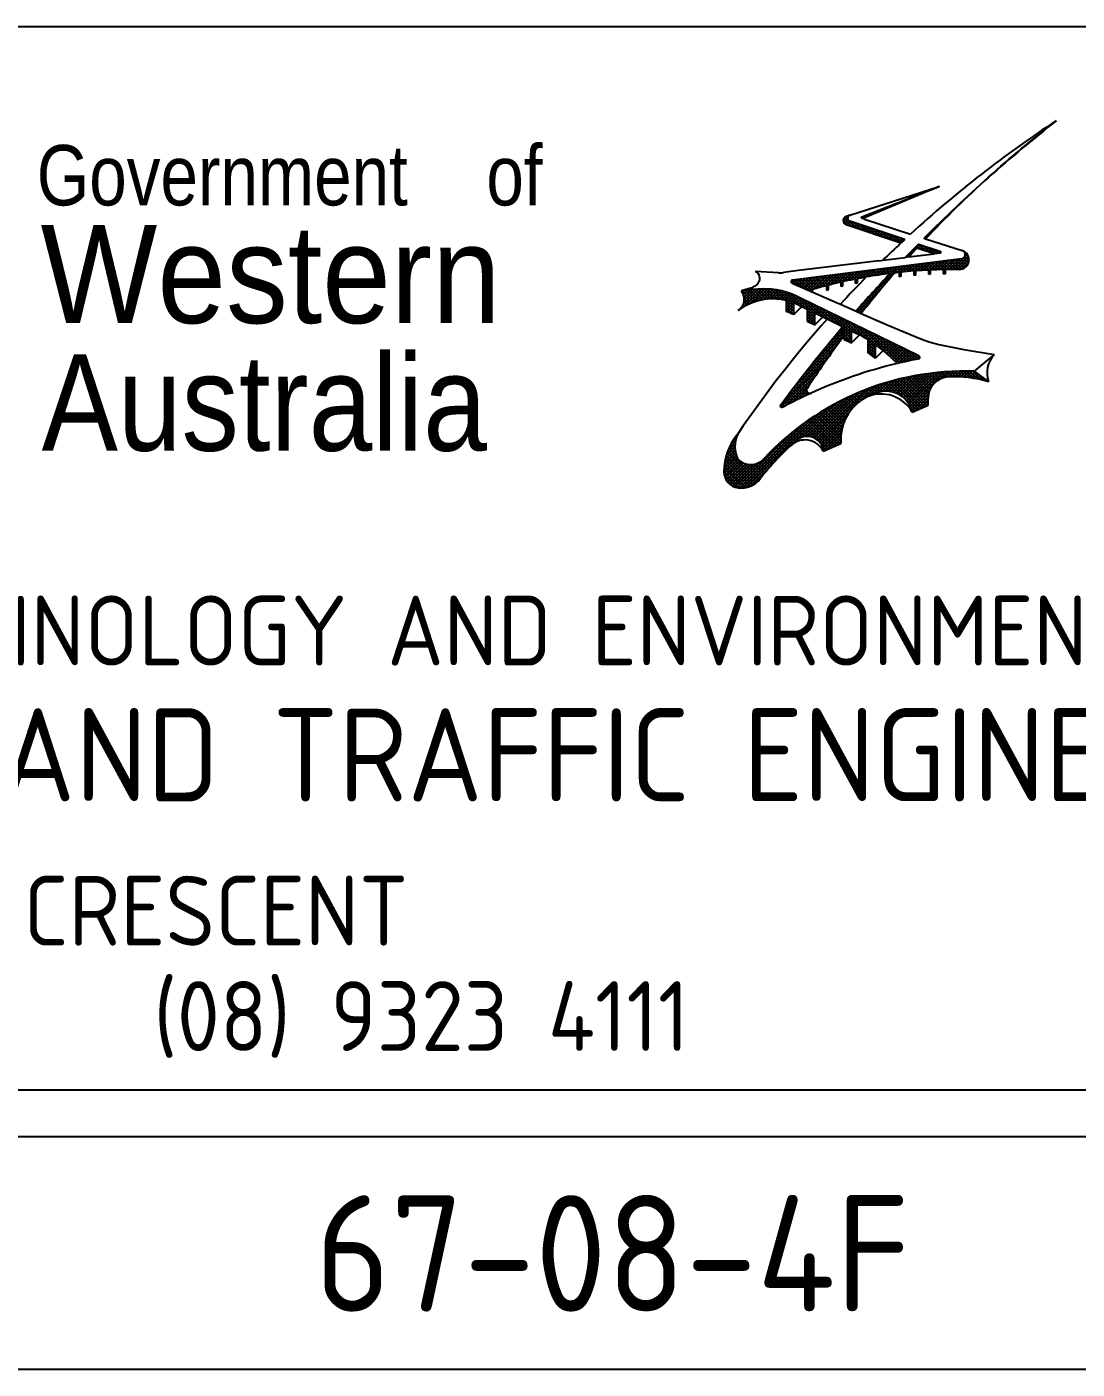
# Model space of a CAD drawing. Extents: x -30 to 420, y 0 to 297.
# Drawn here: x 365.59 to 388.14, y 52 to 80.84 of the extents above; entities that cross this region are included whole.
import ezdxf
from ezdxf.enums import TextEntityAlignment as Align

# ---------------------------------------------------------------- set-up
doc = ezdxf.new("R2010")
doc.units = 0
doc.header["$LTSCALE"] = 12
doc.header["$MEASUREMENT"] = 0
for name, color, linetype in [('L25', 1, 'CONTINUOUS'), ('TBLK18', 4, 'CONTINUOUS'), ('TBLK25', 1, 'CONTINUOUS'), ('TBLK35', 3, 'CONTINUOUS'), ('TBLK50', 7, 'CONTINUOUS')]:
    doc.layers.add(name, color=color, linetype=linetype)
doc.styles.add('HELV', font='helv.shx')
doc.styles.add('HELVL', font='helvl.shx')
doc.styles.add('ISO', font='iso')

# ---------------------------------------------------------------- blocks, each defined once
blk = doc.blocks.new('mrwalogo')
at = {"layer": 'TBLK18'}
for p, q in [((-0.246, -0.195), (-0.226, -0.175)), ((-0.928, -0.745), (-0.858, -0.676)), ((-1.71, -1.396), (-1.599, -1.286)), ((-2.668, -2.223), (-2.557, -2.112)), ((-8.872, -4.063), (-5.039, -2.835)), ((-5.085, -2.854), (-5.086, -2.853)), ((-6.569, -3.471), (-6.598, -3.443)), ((-6.523, -3.453), (-6.46, -3.389)), ((-6.476, -3.433), (-6.503, -3.406)), ((-6.383, -3.394), (-6.409, -3.369)), ((-6.291, -3.356), (-6.314, -3.332)), ((-6.299, -3.359), (-6.244, -3.305)), ((-6.299, -3.359), (-6.244, -3.305)), ((-6.198, -3.317), (-6.22, -3.295)), ((-6.105, -3.279), (-6.125, -3.258)), ((-6.074, -3.265), (-6.029, -3.221)), ((-6.013, -3.24), (-6.031, -3.222)), ((-5.92, -3.201), (-5.936, -3.185)), ((-5.849, -3.172), (-5.814, -3.137)), ((-5.849, -3.172), (-5.814, -3.137)), ((-5.827, -3.163), (-5.842, -3.148)), ((-5.734, -3.124), (-5.748, -3.111)), ((-5.642, -3.086), (-5.653, -3.074)), ((-5.624, -3.078), (-5.599, -3.053)), ((-5.549, -3.047), (-5.559, -3.037)), ((-5.456, -3.008), (-5.464, -3.001)), ((-5.399, -2.985), (-5.383, -2.969)), ((-5.399, -2.985), (-5.383, -2.969)), ((-5.364, -2.97), (-5.37, -2.964)), ((-5.271, -2.931), (-5.275, -2.927)), ((-5.178, -2.893), (-5.181, -2.89)), ((-5.174, -2.891), (-5.168, -2.885)), ((-8.722, -4.022), (-8.722, -4.022)), ((-8.052, -4.089), (-8.109, -4.032)), ((-8.098, -4.108), (-7.966, -3.976)), ((-8.098, -4.108), (-7.966, -3.976)), ((-7.959, -4.05), (-8.014, -3.995)), ((-7.867, -4.012), (-7.92, -3.958)), ((-7.873, -4.014), (-7.751, -3.892)), ((-7.774, -3.973), (-7.826, -3.922)), ((-7.681, -3.935), (-7.731, -3.885)), ((-7.648, -3.921), (-7.536, -3.809)), ((-7.648, -3.921), (-7.536, -3.809)), ((-7.588, -3.896), (-7.637, -3.848)), ((-7.496, -3.857), (-7.542, -3.811)), ((-7.403, -3.819), (-7.448, -3.774)), ((-7.423, -3.827), (-7.321, -3.725)), ((-7.31, -3.78), (-7.353, -3.737)), ((-7.218, -3.742), (-7.259, -3.701)), ((-7.198, -3.733), (-7.105, -3.641)), ((-7.198, -3.733), (-7.105, -3.641)), ((-7.125, -3.703), (-7.164, -3.664)), ((-7.032, -3.664), (-7.07, -3.627)), ((-6.94, -3.626), (-6.975, -3.59)), ((-6.973, -3.64), (-6.89, -3.557)), ((-6.847, -3.587), (-6.881, -3.553)), ((-6.754, -3.549), (-6.787, -3.516)), ((-6.748, -3.546), (-6.675, -3.473)), ((-6.748, -3.546), (-6.675, -3.473)), ((-6.661, -3.51), (-6.692, -3.479)), ((-5.643, -5.067), (-4.082, -3.506)), ((-8.968, -4.486), (-9.155, -4.299)), ((-9.148, -4.239), (-9.02, -4.111)), ((-9.14, -4.362), (-8.958, -4.18)), ((-8.771, -4.552), (-9.128, -4.194)), ((-9.083, -4.436), (-8.927, -4.281)), ((-8.949, -4.242), (-9.062, -4.129)), ((-9.028, -4.466), (-6.673, -5.255)), ((-8.862, -4.06), (-9.026, -4.113)), ((-8.993, -4.478), (-8.846, -4.331)), ((-8.939, -4.121), (-8.966, -4.094)), ((-8.894, -4.511), (-8.747, -4.363)), ((-8.573, -4.618), (-8.868, -4.323)), ((-8.867, -4.062), (-8.867, -4.062)), ((-6.511, -5.106), (-8.863, -4.325)), ((-8.796, -4.543), (-8.649, -4.396)), ((-8.698, -4.576), (-8.55, -4.429)), ((-8.376, -4.684), (-8.672, -4.388)), ((-8.599, -4.609), (-8.451, -4.462)), ((-8.501, -4.642), (-8.353, -4.494)), ((-8.178, -4.751), (-8.475, -4.454)), ((-8.403, -4.675), (-8.254, -4.527)), ((-8.323, -4.212), (-8.373, -4.162)), ((-8.331, -4.209), (-8.182, -4.06)), ((-8.304, -4.708), (-8.156, -4.56)), ((-8.237, -4.166), (-8.298, -4.106)), ((-7.981, -4.817), (-8.278, -4.519)), ((-8.206, -4.741), (-8.057, -4.592)), ((-8.145, -4.127), (-8.203, -4.069)), ((-7.783, -4.883), (-8.082, -4.584)), ((-8.108, -4.774), (-7.959, -4.625)), ((-8.009, -4.807), (-7.86, -4.658)), ((-7.911, -4.84), (-7.761, -4.691)), ((-7.586, -4.949), (-7.885, -4.649)), ((-7.813, -4.873), (-7.663, -4.723)), ((-7.714, -4.906), (-7.564, -4.756)), ((-7.388, -5.015), (-7.689, -4.715)), ((-7.616, -4.939), (-7.466, -4.789)), ((-7.518, -4.972), (-7.367, -4.821)), ((-7.191, -5.081), (-7.492, -4.78)), ((-7.419, -5.005), (-7.269, -4.854)), ((-7.321, -5.038), (-7.17, -4.887)), ((-6.993, -5.148), (-7.296, -4.845)), ((-7.223, -5.071), (-7.071, -4.92)), ((-7.124, -5.104), (-6.973, -4.952)), ((-6.796, -5.214), (-7.099, -4.91)), ((-7.026, -5.137), (-6.874, -4.985)), ((-6.928, -5.17), (-6.776, -5.018)), ((-6.646, -5.232), (-6.903, -4.976)), ((-6.829, -5.203), (-6.677, -5.051)), ((-6.731, -5.236), (-6.579, -5.083)), ((-6.579, -5.168), (-6.706, -5.041)), ((-5.615, -5.076), (-4.043, -5.577)), ((-6.447, -5.871), (-5.889, -5.312)), ((-6.311, -5.83), (-6.378, -5.763)), ((-6.337, -5.857), (-5.244, -5.721)), ((-6.248, -5.761), (-6.313, -5.696)), ((-6.186, -5.693), (-6.249, -5.63)), ((-6.123, -5.624), (-6.184, -5.563)), ((-6.06, -5.555), (-6.119, -5.497)), ((-5.997, -5.487), (-6.054, -5.43)), ((-5.824, -5.53), (-5.989, -5.364)), ((-5.937, -5.492), (-5.79, -5.345)), ((-5.627, -5.595), (-5.92, -5.302)), ((-5.838, -5.525), (-5.692, -5.378)), ((-5.74, -5.557), (-5.593, -5.411)), ((-5.43, -5.66), (-5.723, -5.367)), ((-5.641, -5.59), (-5.494, -5.443)), ((-5.543, -5.623), (-5.396, -5.476)), ((-5.239, -5.721), (-5.527, -5.432)), ((-5.444, -5.656), (-5.297, -5.509)), ((-5.346, -5.688), (-5.199, -5.541)), ((-5.122, -5.706), (-5.33, -5.498)), ((-5.247, -5.721), (-5.1, -5.574)), ((-5.004, -5.693), (-5.134, -5.563)), ((-5.098, -5.703), (-5.001, -5.606)), ((-3.966, -5.622), (-3.959, -5.615)), ((-3.947, -5.865), (-3.824, -5.742)), ((-3.918, -5.704), (-3.884, -5.671)), ((-3.763, -5.884), (-3.912, -5.735)), ((-4.073, -5.939), (-11.33, -6.849)), ((-7.626, -6.017), (-11.072, -6.444)), ((-7.626, -6.017), (-7.441, -5.994)), ((-7.441, -5.994), (-6.487, -5.876)), ((-7.441, -6.602), (-7.166, -6.327)), ((-7.289, -6.582), (-7.016, -6.308)), ((-7.036, -6.549), (-7.248, -6.337)), ((-7.138, -6.562), (-6.866, -6.289)), ((-6.919, -6.535), (-7.131, -6.323)), ((-6.801, -6.522), (-7.014, -6.308)), ((-6.989, -6.544), (-6.716, -6.271)), ((-6.663, -6.528), (-6.898, -6.293)), ((-6.84, -6.526), (-6.565, -6.252)), ((-6.563, -6.497), (-6.781, -6.279)), ((-6.756, -6.574), (-6.415, -6.233)), ((-6.443, -6.485), (-6.664, -6.264)), ((-6.323, -6.474), (-6.548, -6.25)), ((-6.546, -6.495), (-6.265, -6.214)), ((-6.407, -5.866), (-6.442, -5.83)), ((-6.202, -6.464), (-6.431, -6.235)), ((-6.401, -6.482), (-6.115, -6.195)), ((-6.031, -6.503), (-6.314, -6.22)), ((-6.257, -6.469), (-5.965, -6.176)), ((-5.958, -6.445), (-6.198, -6.206)), ((-6.124, -6.467), (-5.815, -6.158)), ((-5.835, -6.437), (-6.081, -6.191)), ((-5.972, -6.447), (-5.665, -6.139)), ((-5.712, -6.429), (-5.965, -6.176)), ((-5.587, -6.422), (-5.848, -6.162)), ((-5.832, -6.437), (-5.515, -6.12)), ((-5.398, -6.48), (-5.731, -6.147)), ((-5.692, -6.428), (-5.365, -6.101)), ((-5.337, -6.41), (-5.615, -6.132)), ((-5.553, -6.421), (-5.214, -6.082)), ((-5.21, -6.405), (-5.498, -6.118)), ((-5.491, -6.49), (-5.064, -6.063)), ((-5.083, -6.401), (-5.381, -6.103)), ((-5.277, -6.408), (-4.914, -6.045)), ((-4.956, -6.398), (-5.265, -6.089)), ((-4.763, -6.458), (-5.148, -6.074)), ((-5.141, -6.403), (-4.764, -6.026)), ((-4.698, -6.393), (-5.031, -6.059)), ((-5.006, -6.399), (-4.614, -6.007)), ((-4.568, -6.392), (-4.915, -6.045)), ((-4.871, -6.396), (-4.464, -5.988)), ((-4.437, -6.391), (-4.798, -6.03)), ((-4.738, -6.393), (-4.314, -5.969)), ((-4.305, -6.392), (-4.681, -6.015)), ((-4.605, -6.392), (-4.164, -5.95)), ((-4.173, -6.393), (-4.565, -6.001)), ((-4.473, -6.391), (-3.986, -5.905)), ((-4.057, -6.377), (-4.448, -5.986)), ((-4.342, -6.391), (-3.779, -5.829)), ((-3.964, -6.338), (-4.331, -5.972)), ((-3.888, -6.283), (-4.215, -5.957)), ((-4.211, -6.392), (-3.754, -5.935)), ((-3.827, -6.213), (-4.098, -5.942)), ((-4.068, -6.38), (-3.765, -6.077)), ((-3.781, -6.128), (-3.997, -5.912)), ((-3.755, -6.022), (-3.933, -5.844)), ((-11.926, -6.536), (-12.922, -6.487)), ((-11.072, -6.444), (-11.72, -6.528)), ((-11.314, -6.998), (-11.391, -6.921)), ((-11.36, -6.976), (-11.219, -6.836)), ((-11.08, -7.1), (-11.331, -6.85)), ((-11.27, -7.017), (-11.069, -6.817)), ((-10.847, -7.202), (-11.214, -6.835)), ((-11.178, -7.057), (-10.919, -6.798)), ((-10.613, -7.305), (-11.097, -6.82)), ((-11.087, -7.097), (-10.769, -6.779)), ((-10.996, -7.137), (-10.619, -6.76)), ((-10.49, -7.296), (-10.981, -6.806)), ((-10.904, -7.177), (-10.469, -6.741)), ((-10.417, -7.238), (-10.864, -6.791)), ((-10.813, -7.217), (-10.319, -6.723)), ((-10.315, -7.209), (-10.747, -6.776)), ((-10.722, -7.257), (-10.168, -6.704)), ((-10.213, -7.18), (-10.631, -6.762)), ((-10.63, -7.297), (-10.018, -6.685)), ((-10.11, -7.152), (-10.514, -6.747)), ((-10.45, -7.248), (-9.868, -6.666)), ((-10.006, -7.124), (-10.398, -6.732)), ((-9.902, -7.096), (-10.281, -6.718)), ((-10.266, -7.195), (-9.718, -6.647)), ((-9.783, -7.084), (-10.164, -6.703)), ((-10.084, -7.145), (-9.568, -6.628)), ((-9.693, -7.043), (-10.048, -6.689)), ((-9.588, -7.017), (-9.931, -6.674)), ((-9.905, -7.097), (-9.418, -6.61)), ((-9.483, -6.991), (-9.814, -6.659)), ((-9.729, -7.052), (-9.268, -6.591)), ((-9.377, -6.966), (-9.698, -6.645)), ((-9.27, -6.941), (-9.581, -6.63)), ((-9.554, -7.008), (-9.118, -6.572)), ((-9.163, -6.917), (-9.464, -6.615)), ((-9.381, -6.967), (-8.967, -6.553)), ((-9.056, -6.893), (-9.348, -6.601)), ((-9.259, -6.976), (-8.817, -6.534)), ((-8.948, -6.869), (-9.231, -6.586)), ((-9.167, -7.108), (-9.167, -6.917)), ((-8.839, -6.846), (-9.114, -6.571)), ((-9.041, -6.89), (-8.667, -6.515)), ((-8.73, -6.824), (-8.998, -6.557)), ((-8.546, -6.877), (-8.881, -6.542)), ((-8.874, -6.854), (-8.517, -6.497)), ((-8.511, -6.781), (-8.764, -6.528)), ((-8.709, -6.82), (-8.367, -6.478)), ((-8.401, -6.76), (-8.648, -6.513)), ((-8.639, -6.881), (-8.546, -6.788)), ((-8.639, -6.806), (-8.639, -6.995)), ((-8.573, -6.982), (-8.639, -6.916)), ((-8.617, -6.991), (-8.546, -6.919)), ((-8.546, -6.976), (-8.546, -6.787)), ((-8.545, -6.787), (-8.217, -6.459)), ((-8.29, -6.739), (-8.531, -6.498)), ((-8.179, -6.719), (-8.414, -6.484)), ((-8.409, -7.964), (-6.989, -6.544)), ((-8.383, -6.756), (-8.067, -6.44)), ((-8.374, -6.755), (-8.163, -6.717)), ((-8.067, -6.7), (-8.298, -6.469)), ((-8.223, -6.727), (-7.917, -6.421)), ((-7.954, -6.681), (-8.181, -6.454)), ((-7.842, -6.663), (-8.064, -6.44)), ((-8.063, -6.699), (-7.766, -6.402)), ((-7.728, -6.645), (-7.948, -6.425)), ((-7.906, -6.673), (-7.616, -6.384)), ((-7.614, -6.627), (-7.831, -6.411)), ((-7.75, -6.648), (-7.466, -6.365)), ((-7.5, -6.611), (-7.714, -6.396)), ((-7.384, -6.594), (-7.598, -6.381)), ((-7.595, -6.625), (-7.316, -6.346)), ((-7.269, -6.579), (-7.481, -6.367)), ((-7.351, -7.022), (-7.461, -6.911)), ((-7.291, -6.951), (-7.399, -6.843)), ((-7.153, -6.564), (-7.364, -6.352)), ((-7.231, -6.88), (-7.335, -6.775)), ((-7.17, -6.809), (-7.272, -6.707)), ((-7.11, -6.738), (-7.209, -6.639)), ((-7.049, -6.667), (-7.146, -6.571)), ((-7.137, -6.562), (-6.937, -6.537)), ((-6.988, -6.597), (-7.036, -6.549)), ((-6.756, -6.517), (-6.756, -6.704)), ((-6.663, -6.659), (-6.756, -6.566)), ((-6.751, -6.703), (-6.756, -6.698)), ((-6.755, -6.704), (-6.663, -6.612)), ((-6.663, -6.694), (-6.663, -6.507)), ((-6.124, -6.458), (-6.124, -6.644)), ((-6.124, -6.598), (-6.031, -6.505)), ((-6.031, -6.635), (-6.124, -6.542)), ((-6.032, -6.637), (-6.031, -6.637)), ((-6.031, -6.637), (-6.031, -6.451)), ((-5.491, -6.417), (-5.491, -6.603)), ((-5.41, -6.599), (-5.491, -6.519)), ((-5.472, -6.602), (-5.398, -6.528)), ((-5.398, -6.599), (-5.398, -6.413)), ((-4.856, -6.395), (-4.856, -6.581)), ((-4.856, -6.512), (-4.763, -6.419)), ((-4.774, -6.58), (-4.856, -6.497)), ((-4.793, -6.58), (-4.763, -6.55)), ((-4.763, -6.579), (-4.763, -6.394)), ((-13.139, -7.197), (-13.518, -7.308)), ((-13.005, -7.801), (-13.501, -7.305)), ((-13.472, -7.381), (-13.38, -7.289)), ((-13.444, -8.009), (-12.668, -7.234)), ((-13.441, -7.875), (-12.805, -7.24)), ((-13.433, -7.473), (-13.232, -7.273)), ((-13.408, -7.58), (-13.087, -7.259)), ((-13.403, -7.707), (-12.945, -7.248)), ((-12.906, -7.769), (-13.385, -7.29)), ((-12.804, -7.739), (-13.267, -7.276)), ((-13.17, -7.868), (-12.536, -7.233)), ((-12.699, -7.714), (-13.148, -7.264)), ((-12.589, -7.692), (-13.027, -7.254)), ((-12.956, -7.785), (-12.407, -7.235)), ((-12.474, -7.676), (-12.904, -7.245)), ((-12.354, -7.664), (-12.78, -7.238)), ((-12.771, -7.731), (-12.282, -7.242)), ((-12.229, -7.658), (-12.654, -7.233)), ((-12.604, -7.695), (-12.163, -7.254)), ((-12.097, -7.659), (-12.523, -7.233)), ((-12.45, -7.673), (-12.047, -7.269)), ((-11.957, -7.667), (-12.389, -7.236)), ((-12.307, -7.661), (-11.934, -7.288)), ((-11.808, -7.685), (-12.248, -7.245)), ((-12.172, -7.657), (-11.825, -7.31)), ((-11.647, -7.715), (-12.1, -7.261)), ((-12.045, -7.661), (-11.72, -7.336)), ((-11.279, -7.952), (-11.944, -7.286)), ((-11.923, -7.67), (-11.617, -7.364)), ((-11.806, -7.685), (-11.517, -7.396)), ((-11.269, -7.83), (-11.778, -7.321)), ((-11.695, -7.705), (-11.42, -7.43)), ((-11.604, -7.745), (-11.325, -7.466)), ((-11.026, -7.942), (-11.598, -7.37)), ((-10.769, -8.067), (-11.4, -7.437)), ((-11.349, -6.982), (-10.451, -7.376)), ((-10.539, -7.337), (-10.487, -7.284)), ((-10.451, -7.376), (-9.41, -7.832)), ((-9.876, -7.09), (-9.876, -7.281)), ((-9.876, -7.199), (-9.783, -7.106)), ((-9.783, -7.215), (-9.876, -7.122)), ((-9.854, -7.276), (-9.876, -7.254)), ((-9.876, -7.281), (-9.783, -7.257)), ((-9.81, -7.264), (-9.783, -7.238)), ((-9.783, -7.257), (-9.783, -7.066)), ((-9.259, -6.938), (-9.259, -7.129)), ((-9.167, -7.044), (-9.259, -6.951)), ((-9.259, -7.108), (-9.167, -7.015)), ((-9.222, -7.12), (-9.259, -7.083)), ((-8.531, -8.217), (-7.436, -7.122)), ((-7.828, -7.595), (-7.962, -7.461)), ((-7.769, -7.523), (-7.9, -7.392)), ((-7.71, -7.451), (-7.837, -7.323)), ((-7.65, -7.379), (-7.775, -7.254)), ((-7.591, -7.307), (-7.712, -7.186)), ((-7.531, -7.236), (-7.65, -7.117)), ((-7.471, -7.164), (-7.587, -7.048)), ((-7.411, -7.093), (-7.524, -6.98)), ((-13.53, -8.064), (-13.544, -8.05)), ((-13.449, -8.013), (-13.489, -7.974)), ((-13.366, -7.965), (-13.445, -7.886)), ((-13.1, -7.838), (-13.42, -7.518)), ((-13.28, -7.92), (-13.414, -7.786)), ((-13.192, -7.877), (-13.402, -7.667)), ((-11.604, -7.876), (-11.232, -7.505)), ((-11.604, -8.008), (-11.142, -7.546)), ((-11.604, -8.139), (-11.054, -7.59)), ((-11.604, -7.725), (-11.604, -8.205)), ((-11.279, -8.083), (-11.604, -7.758)), ((-11.279, -8.214), (-11.604, -7.89)), ((-11.302, -8.323), (-11.604, -8.021)), ((-11.554, -8.221), (-11.279, -7.945)), ((-11.279, -8.334), (-11.279, -7.827)), ((-11.279, -8.334), (-10.932, -7.988)), ((-11.195, -7.861), (-10.968, -7.635)), ((-10.371, -8.334), (-11.174, -7.531)), ((-11.105, -7.903), (-10.88, -7.678)), ((-11.036, -7.937), (-10.696, -8.103)), ((-11.017, -7.946), (-10.792, -7.721)), ((-5.907, -10.107), (-10.993, -7.622)), ((-10.929, -7.989), (-10.703, -7.764)), ((-10.256, -8.318), (-10.913, -7.662)), ((-10.841, -8.032), (-10.615, -7.807)), ((-10.752, -8.076), (-10.527, -7.85)), ((-10.696, -8.151), (-10.439, -7.893)), ((-10.696, -8.282), (-10.351, -7.936)), ((-10.696, -8.413), (-10.262, -7.979)), ((-10.696, -8.545), (-10.174, -8.022)), ((-9.999, -8.443), (-10.656, -7.787)), ((-9.743, -8.569), (-10.399, -7.912)), ((-10.311, -8.291), (-10.086, -8.065)), ((-9.486, -8.694), (-10.143, -8.038)), ((-9.41, -7.832), (-9.275, -7.891)), ((-9.275, -7.891), (-8.603, -8.185)), ((-8.297, -8.177), (-8.456, -8.017)), ((-8.439, -8.257), (-8.046, -7.864)), ((-8.238, -8.104), (-8.395, -7.948)), ((-8.18, -8.031), (-8.333, -7.878)), ((-8.122, -7.958), (-8.271, -7.808)), ((-8.063, -7.885), (-8.21, -7.739)), ((-8.005, -7.812), (-8.148, -7.669)), ((-7.946, -7.74), (-8.086, -7.6)), ((-7.887, -7.667), (-8.024, -7.531)), ((-13.608, -8.117), (-13.609, -8.116)), ((-11.525, -8.23), (-11.604, -8.152)), ((-11.457, -8.255), (-11.279, -8.077)), ((-11.364, -8.294), (-11.279, -8.208)), ((-10.696, -8.103), (-10.696, -8.619)), ((-10.371, -8.465), (-10.696, -8.14)), ((-10.371, -8.597), (-10.696, -8.272)), ((-10.371, -8.728), (-10.696, -8.403)), ((-10.53, -8.701), (-10.696, -8.534)), ((-10.696, -8.619), (-10.371, -8.778)), ((-10.658, -8.638), (-10.371, -8.351)), ((-10.57, -8.681), (-10.371, -8.482)), ((-10.482, -8.724), (-10.371, -8.614)), ((-10.371, -8.262), (-9.126, -8.87)), ((-10.371, -8.778), (-10.371, -8.262)), ((-10.371, -8.778), (-10.025, -8.431)), ((-10.223, -8.334), (-9.998, -8.108)), ((-10.135, -8.377), (-9.909, -8.152)), ((-10.047, -8.42), (-9.821, -8.195)), ((-9.848, -8.528), (-9.987, -8.46)), ((-9.959, -8.463), (-9.733, -8.238)), ((-9.229, -8.82), (-9.886, -8.163)), ((-9.87, -8.506), (-9.645, -8.281)), ((-9.782, -8.55), (-9.557, -8.324)), ((-9.694, -8.593), (-9.468, -8.367)), ((-8.801, -9.117), (-9.629, -8.289)), ((-9.606, -8.636), (-9.38, -8.41)), ((-9.518, -8.679), (-9.292, -8.453)), ((-9.429, -8.722), (-9.204, -8.496)), ((-8.716, -9.07), (-9.372, -8.414)), ((-9.341, -8.765), (-9.116, -8.539)), ((-9.253, -8.808), (-9.027, -8.582)), ((-9.165, -8.851), (-8.939, -8.626)), ((-8.454, -9.201), (-9.116, -8.539)), ((-8.603, -8.185), (-8.38, -8.283)), ((-8.51, -8.226), (-8.579, -8.157)), ((-8.354, -8.25), (-8.517, -8.087)), ((-8.38, -8.283), (-7.268, -8.77)), ((-10.437, -10.386), (-9.173, -9.121)), ((-10.394, -8.767), (-10.371, -8.745)), ((-9.887, -9.704), (-9.173, -8.99)), ((-9.264, -9.441), (-9.486, -9.22)), ((-9.208, -9.366), (-9.426, -9.148)), ((-9.173, -9.27), (-9.366, -9.077)), ((-9.173, -9.139), (-9.306, -9.005)), ((-9.173, -9.008), (-9.246, -8.934)), ((-9.236, -8.922), (-9.173, -8.859)), ((-9.173, -8.876), (-9.186, -8.863)), ((-9.126, -8.943), (-8.851, -8.669)), ((-9.126, -9.074), (-8.763, -8.712)), ((-9.126, -9.206), (-8.675, -8.755)), ((-9.126, -9.337), (-8.586, -8.798)), ((-9.126, -8.87), (-9.126, -9.387)), ((-8.801, -9.248), (-9.126, -8.923)), ((-8.801, -9.38), (-9.126, -9.055)), ((-8.801, -9.511), (-9.126, -9.186)), ((-9.071, -9.414), (-8.801, -9.143)), ((-8.149, -9.375), (-8.859, -8.665)), ((-8.801, -9.029), (-8.537, -9.158)), ((-8.801, -9.546), (-8.801, -9.029)), ((-8.801, -9.546), (-8.455, -9.2)), ((-8.724, -9.067), (-8.498, -8.841)), ((-8.636, -9.11), (-8.41, -8.884)), ((-7.764, -9.628), (-8.602, -8.79)), ((-8.547, -9.153), (-8.322, -8.927)), ((-8.461, -9.198), (-8.234, -8.97)), ((-8.376, -9.244), (-8.145, -9.013)), ((-6.829, -10.432), (-8.346, -8.916)), ((-8.292, -9.291), (-8.057, -9.056)), ((-8.209, -9.339), (-7.969, -9.1)), ((-8.127, -9.388), (-7.881, -9.143)), ((-8.091, -9.484), (-7.793, -9.186)), ((-8.091, -9.616), (-7.704, -9.229)), ((-6.723, -10.407), (-8.089, -9.041)), ((-6.616, -10.383), (-7.832, -9.166)), ((-7.268, -8.77), (-5.885, -9.35)), ((-11.353, -11.565), (-9.361, -9.572)), ((-10.92, -11), (-9.173, -9.253)), ((-9.706, -10.049), (-9.961, -9.795)), ((-9.652, -9.973), (-9.902, -9.723)), ((-9.597, -9.897), (-9.843, -9.651)), ((-9.542, -9.82), (-9.783, -9.578)), ((-9.486, -9.744), (-9.724, -9.507)), ((-9.431, -9.668), (-9.665, -9.435)), ((-9.376, -9.592), (-9.605, -9.363)), ((-9.32, -9.517), (-9.546, -9.291)), ((-8.99, -9.453), (-9.126, -9.317)), ((-9.126, -9.387), (-8.801, -9.546)), ((-8.983, -9.457), (-8.801, -9.275)), ((-8.894, -9.5), (-8.801, -9.406)), ((-8.806, -9.543), (-8.801, -9.537)), ((-8.091, -9.747), (-7.616, -9.272)), ((-8.091, -9.878), (-7.528, -9.315)), ((-8.091, -9.41), (-8.091, -9.966)), ((-7.766, -9.758), (-8.091, -9.433)), ((-7.766, -9.889), (-8.091, -9.564)), ((-7.766, -10.02), (-8.091, -9.695)), ((-8.066, -9.984), (-7.766, -9.684)), ((-7.766, -10.209), (-7.766, -9.627)), ((-7.733, -9.651), (-7.44, -9.358)), ((-7.657, -9.706), (-7.352, -9.401)), ((-7.582, -9.763), (-7.263, -9.444)), ((-6.509, -10.358), (-7.576, -9.292)), ((-7.509, -9.821), (-7.175, -9.487)), ((-7.436, -9.879), (-7.087, -9.53)), ((-7.364, -9.939), (-6.999, -9.574)), ((-6.401, -10.335), (-7.319, -9.417)), ((-7.293, -9.999), (-6.911, -9.617)), ((-7.224, -10.061), (-6.822, -9.66)), ((-7.155, -10.123), (-6.734, -9.703)), ((-7.087, -10.187), (-6.646, -9.746)), ((-6.293, -10.312), (-7.062, -9.543)), ((-7.02, -10.251), (-6.558, -9.789)), ((-6.184, -10.289), (-6.806, -9.668)), ((-6.075, -10.267), (-6.549, -9.793)), ((-5.041, -9.612), (-3.973, -9.836)), ((-11.748, -12.091), (-9.706, -10.049)), ((-10.14, -10.666), (-10.43, -10.377)), ((-10.086, -10.588), (-10.371, -10.303)), ((-10.032, -10.511), (-10.313, -10.231)), ((-9.978, -10.434), (-10.255, -10.158)), ((-9.924, -10.357), (-10.196, -10.085)), ((-9.87, -10.28), (-10.137, -10.012)), ((-9.816, -10.203), (-10.079, -9.94)), ((-9.761, -10.126), (-10.02, -9.867)), ((-7.766, -10.151), (-8.091, -9.827)), ((-8.065, -9.984), (-8.091, -9.958)), ((-7.989, -10.038), (-7.766, -9.816)), ((-7.913, -10.094), (-7.766, -9.947)), ((-7.839, -10.151), (-7.766, -10.078)), ((-7.766, -10.209), (-7.436, -9.879)), ((-6.954, -10.317), (-6.47, -9.832)), ((-6.889, -10.383), (-6.381, -9.875)), ((-6.8, -10.425), (-6.293, -9.918)), ((-6.629, -10.386), (-6.205, -9.961)), ((-6.46, -10.348), (-6.117, -10.004)), ((-6.293, -10.312), (-6.029, -10.047)), ((-5.965, -10.246), (-6.292, -9.919)), ((-6.128, -10.278), (-5.94, -10.091)), ((-5.877, -10.203), (-6.036, -10.044)), ((-5.964, -10.245), (-5.87, -10.152)), ((-3.973, -9.836), (-2.665, -10.054)), ((-2.665, -10.054), (-3.527, -10.769)), ((-11.827, -12.301), (-10.022, -10.496)), ((-11.659, -12.265), (-10.314, -10.919)), ((-10.512, -11.213), (-10.835, -10.89)), ((-10.46, -11.134), (-10.777, -10.817)), ((-10.407, -11.056), (-10.719, -10.743)), ((-10.354, -10.978), (-10.662, -10.67)), ((-10.3, -10.899), (-10.604, -10.596)), ((-10.247, -10.822), (-10.546, -10.523)), ((-10.194, -10.744), (-10.488, -10.45)), ((-6.807, -11.745), (-6.01, -10.948)), ((-6.722, -11.791), (-5.851, -10.92)), ((-6.643, -11.843), (-5.695, -10.896)), ((-6.569, -11.901), (-5.542, -10.873)), ((-6.501, -11.964), (-5.39, -10.854)), ((-6.438, -12.032), (-5.241, -10.836)), ((-6.38, -12.106), (-5.095, -10.82)), ((-6.328, -12.185), (-4.95, -10.807)), ((-6.282, -12.27), (-4.807, -10.795)), ((-5.435, -11.564), (-6.045, -10.954)), ((-5.391, -11.476), (-5.933, -10.934)), ((-5.34, -11.396), (-5.821, -10.915)), ((-5.282, -11.322), (-5.707, -10.898)), ((-5.218, -11.256), (-5.593, -10.881)), ((-5.147, -11.195), (-5.477, -10.865)), ((-5.069, -11.142), (-5.361, -10.85)), ((-4.984, -11.096), (-5.244, -10.836)), ((-4.891, -11.057), (-5.125, -10.823)), ((-4.789, -11.028), (-5.005, -10.812)), ((-4.969, -11.089), (-4.666, -10.786)), ((-4.677, -11.009), (-4.884, -10.801)), ((-4.773, -11.024), (-4.527, -10.778)), ((-4.551, -11.003), (-4.762, -10.792)), ((-4.422, -11.001), (-4.639, -10.784)), ((-4.623, -11.005), (-4.389, -10.771)), ((-4.289, -11.003), (-4.515, -10.777)), ((-4.488, -11.002), (-4.254, -10.767)), ((-4.152, -11.008), (-4.389, -10.771)), ((-4.357, -11.002), (-4.119, -10.764)), ((-4.012, -11.017), (-4.262, -10.767)), ((-4.229, -11.005), (-3.987, -10.763)), ((-3.868, -11.03), (-4.134, -10.764)), ((-4.104, -11.011), (-3.855, -10.763)), ((-3.719, -11.048), (-4.004, -10.763)), ((-3.981, -11.02), (-3.726, -10.764)), ((-3.565, -11.071), (-3.873, -10.763)), ((-3.861, -11.031), (-3.597, -10.767)), ((-3.744, -11.045), (-3.493, -10.794)), ((-3.405, -11.1), (-3.74, -10.764)), ((-3.628, -11.061), (-3.417, -10.85)), ((-3.238, -11.135), (-3.606, -10.767)), ((-3.527, -10.769), (-2.909, -11.222)), ((-3.515, -11.079), (-3.341, -10.905)), ((-3.064, -11.178), (-3.323, -10.918)), ((-11.383, -12.12), (-10.586, -11.323)), ((-10.897, -11.878), (-11.292, -11.484)), ((-10.808, -11.836), (-11.235, -11.409)), ((-10.719, -11.794), (-11.178, -11.335)), ((-10.63, -11.752), (-11.121, -11.261)), ((-10.72, -11.53), (-11.064, -11.186)), ((-10.67, -11.449), (-11.007, -11.112)), ((-10.618, -11.37), (-10.95, -11.038)), ((-10.565, -11.291), (-10.892, -10.964)), ((-10.244, -13.737), (-7.992, -11.485)), ((-8.43, -12.055), (-7.787, -11.413)), ((-7.871, -11.754), (-8.099, -11.525)), ((-8.09, -11.846), (-7.59, -11.346)), ((-7.776, -11.717), (-8.003, -11.49)), ((-7.681, -11.681), (-7.907, -11.455)), ((-7.863, -11.751), (-7.397, -11.285)), ((-7.578, -11.653), (-7.81, -11.42)), ((-7.466, -11.633), (-7.713, -11.387)), ((-7.654, -11.673), (-7.21, -11.229)), ((-7.343, -11.625), (-7.614, -11.354)), ((-7.207, -11.63), (-7.515, -11.322)), ((-7.486, -11.636), (-7.027, -11.177)), ((-7.049, -11.657), (-7.415, -11.29)), ((-7.343, -11.625), (-6.849, -11.13)), ((-6.849, -11.725), (-7.315, -11.26)), ((-7.216, -11.629), (-6.674, -11.087)), ((-6.002, -12.441), (-7.213, -11.23)), ((-5.911, -12.401), (-7.111, -11.201)), ((-7.101, -11.645), (-6.503, -11.047)), ((-5.819, -12.361), (-7.008, -11.172)), ((-6.996, -11.671), (-6.336, -11.011)), ((-5.728, -12.321), (-6.904, -11.145)), ((-6.898, -11.704), (-6.171, -10.978)), ((-5.637, -12.281), (-6.8, -11.118)), ((-5.546, -12.24), (-6.695, -11.092)), ((-5.511, -12.144), (-6.588, -11.067)), ((-5.511, -12.013), (-6.481, -11.042)), ((-5.51, -11.883), (-6.374, -11.019)), ((-5.496, -11.765), (-6.265, -10.996)), ((-5.47, -11.66), (-6.155, -10.975)), ((-3.405, -11.1), (-3.266, -10.961)), ((-3.296, -11.122), (-3.19, -11.016)), ((-3.189, -11.146), (-3.114, -11.071)), ((-3.084, -11.173), (-3.038, -11.127)), ((-2.981, -11.201), (-2.962, -11.182)), ((-11.595, -12.231), (-11.743, -12.083)), ((-11.509, -12.185), (-11.687, -12.008)), ((-11.423, -12.14), (-11.63, -11.933)), ((-11.336, -12.096), (-11.574, -11.858)), ((-11.249, -12.052), (-11.518, -11.783)), ((-11.162, -12.008), (-11.462, -11.708)), ((-11.074, -11.964), (-11.405, -11.633)), ((-10.986, -11.921), (-11.348, -11.558)), ((-11.118, -11.986), (-10.728, -11.596)), ((-10.862, -11.861), (-10.684, -11.683)), ((-10.73, -13.567), (-9.142, -11.979)), ((-10.614, -11.745), (-10.589, -11.72)), ((-10.605, -13.573), (-8.89, -11.858)), ((-10.54, -11.71), (-10.54, -11.71)), ((-10.497, -13.597), (-8.651, -11.75)), ((-10.402, -13.634), (-8.422, -11.653)), ((-10.318, -13.681), (-8.203, -11.565)), ((-8.906, -12.557), (-9.369, -12.094)), ((-8.851, -12.48), (-9.282, -12.049)), ((-8.794, -12.406), (-9.195, -12.005)), ((-8.734, -12.335), (-9.107, -11.962)), ((-8.67, -12.267), (-9.018, -11.919)), ((-8.604, -12.202), (-8.929, -11.877)), ((-8.535, -12.14), (-8.84, -11.835)), ((-8.463, -12.08), (-8.749, -11.794)), ((-8.388, -12.024), (-8.658, -11.754)), ((-8.31, -11.971), (-8.567, -11.714)), ((-8.229, -11.921), (-8.475, -11.675)), ((-8.144, -11.874), (-8.382, -11.637)), ((-8.057, -11.83), (-8.288, -11.599)), ((-7.965, -11.79), (-8.194, -11.562)), ((-7.949, -11.784), (-7.784, -11.72)), ((-6.241, -12.361), (-5.427, -11.546)), ((-6.208, -12.459), (-5.491, -11.742)), ((-6.104, -12.486), (-5.51, -11.892)), ((-5.869, -12.383), (-5.511, -12.025)), ((-5.511, -12.225), (-5.511, -11.933)), ((-13.473, -15.785), (-10.364, -12.676)), ((-13.32, -15.764), (-10.011, -12.455)), ((-11.769, -12.319), (-11.849, -12.24)), ((-11.681, -12.276), (-11.798, -12.159)), ((-11.2, -13.774), (-9.697, -12.272)), ((-10.886, -13.592), (-9.409, -12.115)), ((-9.261, -13.777), (-10.363, -12.675)), ((-9.26, -13.647), (-10.283, -12.624)), ((-9.252, -13.524), (-10.203, -12.573)), ((-10.178, -13.803), (-8.841, -12.466)), ((-9.237, -13.407), (-10.122, -12.522)), ((-9.217, -13.296), (-10.04, -12.472)), ((-9.192, -13.189), (-9.959, -12.423)), ((-9.162, -13.088), (-9.876, -12.374)), ((-9.129, -12.99), (-9.793, -12.326)), ((-9.091, -12.897), (-9.709, -12.279)), ((-9.05, -12.807), (-9.625, -12.232)), ((-9.005, -12.72), (-9.54, -12.185)), ((-8.957, -12.637), (-9.455, -12.139)), ((-6.093, -12.481), (-6.261, -12.313)), ((-6.184, -12.521), (-6.194, -12.512)), ((-6.191, -12.524), (-5.511, -12.225)), ((-5.635, -12.28), (-5.511, -12.156)), ((-13.604, -15.785), (-10.778, -12.959)), ((-10.78, -13.571), (-11.13, -13.221)), ((-10.651, -13.568), (-11.056, -13.164)), ((-10.489, -13.599), (-10.981, -13.107)), ((-9.831, -14.126), (-10.906, -13.051)), ((-9.74, -14.086), (-10.83, -12.996)), ((-9.648, -14.046), (-10.753, -12.941)), ((-9.557, -14.006), (-10.676, -12.887)), ((-9.466, -13.966), (-10.599, -12.833)), ((-9.375, -13.926), (-10.521, -12.78)), ((-9.284, -13.886), (-10.442, -12.727)), ((-10.121, -13.877), (-9.049, -12.805)), ((-10.073, -13.961), (-9.143, -13.031)), ((-10.036, -14.055), (-9.2, -13.218)), ((-14.007, -13.956), (-13.77, -13.719)), ((-13.805, -13.96), (-13.937, -13.828)), ((-13.794, -13.839), (-13.887, -13.746)), ((-13.773, -13.729), (-13.835, -13.667)), ((-13.799, -13.616), (-13.697, -13.515)), ((-13.743, -13.628), (-13.78, -13.591)), ((-13.706, -13.534), (-13.722, -13.517)), ((-13.721, -15.77), (-11.326, -13.375)), ((-11.56, -14.103), (-11.844, -13.819)), ((-11.493, -14.04), (-11.775, -13.757)), ((-11.425, -13.976), (-11.706, -13.695)), ((-11.356, -13.914), (-11.636, -13.634)), ((-11.287, -13.852), (-11.565, -13.574)), ((-11.217, -13.79), (-11.494, -13.514)), ((-11.147, -13.729), (-11.422, -13.454)), ((-11.071, -13.674), (-11.35, -13.395)), ((-10.986, -13.628), (-11.277, -13.336)), ((-10.889, -13.593), (-11.204, -13.278)), ((-10.011, -14.162), (-9.234, -13.384)), ((-9.856, -14.137), (-9.253, -13.534)), ((-9.621, -14.034), (-9.261, -13.674)), ((-9.387, -13.931), (-9.26, -13.804)), ((-14.268, -14.873), (-13.751, -14.357)), ((-14.251, -14.725), (-13.779, -14.253)), ((-14.222, -14.565), (-13.798, -14.141)), ((-14.178, -14.39), (-13.806, -14.017)), ((-12.949, -15.604), (-14.175, -14.377)), ((-12.874, -15.547), (-14.143, -14.278)), ((-14.112, -14.192), (-13.799, -13.879)), ((-12.805, -15.485), (-14.108, -14.182)), ((-13.723, -14.435), (-14.07, -14.089)), ((-13.78, -14.247), (-14.028, -13.999)), ((-13.802, -14.093), (-13.984, -13.912)), ((-12.144, -14.702), (-12.443, -14.403)), ((-12.081, -14.633), (-12.378, -14.336)), ((-12.018, -14.565), (-12.314, -14.269)), ((-11.954, -14.497), (-12.248, -14.204)), ((-11.89, -14.43), (-12.182, -14.138)), ((-11.825, -14.364), (-12.116, -14.073)), ((-11.76, -14.298), (-12.049, -14.009)), ((-11.694, -14.233), (-11.981, -13.945)), ((-11.627, -14.168), (-11.913, -13.882)), ((-9.922, -14.166), (-10.037, -14.051)), ((-10.007, -14.204), (-9.256, -13.873)), ((-14.276, -15.012), (-13.716, -14.452)), ((-14.274, -15.142), (-13.668, -14.536)), ((-13.428, -15.781), (-14.272, -14.936)), ((-13.315, -15.762), (-14.262, -14.815)), ((-14.256, -15.255), (-13.607, -14.606)), ((-13.212, -15.734), (-14.247, -14.699)), ((-13.117, -15.698), (-14.227, -14.588)), ((-14.224, -15.354), (-13.532, -14.663)), ((-13.03, -15.654), (-14.203, -14.481)), ((-14.18, -15.442), (-13.447, -14.709)), ((-14.127, -15.52), (-13.352, -14.745)), ((-14.064, -15.589), (-13.245, -14.77)), ((-13.993, -15.649), (-13.123, -14.779)), ((-13.913, -15.7), (-12.977, -14.764)), ((-13.823, -15.741), (-12.774, -14.692)), ((-12.742, -15.417), (-13.452, -14.707)), ((-12.684, -15.343), (-13.26, -14.767)), ((-13.127, -15.702), (-12.282, -14.857)), ((-12.626, -15.27), (-13.117, -14.779)), ((-12.568, -15.197), (-12.997, -14.767)), ((-12.509, -15.124), (-12.892, -14.741)), ((-12.449, -15.053), (-12.798, -14.704)), ((-12.389, -14.981), (-12.714, -14.657)), ((-12.329, -14.911), (-12.638, -14.602)), ((-12.268, -14.84), (-12.57, -14.538)), ((-12.206, -14.771), (-12.507, -14.47)), ((-13.553, -15.787), (-14.277, -15.063)), ((-13.697, -15.775), (-14.267, -15.204)), ((-13.892, -15.711), (-14.203, -15.399))]:
    blk.add_line(p, q, dxfattribs=at)
for points in [[(0, 0, 0.029777), (-5.682, -5.054), (-5.614, -5.076, -0.039795)], [(-6.334, -5.857), (-6.487, -5.876, -0.003144), (-5.926, -5.3), (-5.007, -5.605, -1.035463), (-5.015, -5.693), (-5.245, -5.722), (-5.987, -5.475, 0.002708)], [(-10.532, -11.707, 0.016763), (-11.747, -12.312, -0.801535), (-11.836, -12.209, -0.016783), (-9.173, -8.847), (-9.173, -9.318, 0.014021), (-10.706, -11.504, 0.753514)]]:
    blk.add_lwpolyline(points, format="xyb", close=True, dxfattribs=at)
blk.add_lwpolyline([(-8.24, -4.238), (-8.337, -4.207, -0.656152), (-8.355, -4.128), (-5.039, -2.835), (-8.243, -4.169, 0.705507), (-8.24, -4.238, 0.705507)], format="xyb", dxfattribs=at)
blk.add_lwpolyline([(-8.24, -4.238), (-6.257, -4.871)], dxfattribs=at)
for centre, radius, start, end in [((26.922, -41.039), 49.082, 123.26552, 132.53213), ((-8.969, -4.29), 0.186, 107.77407, 251.63394), ((-8.819, -4.193), 0.139, 107.77407, 251.63394), ((26.922, -41.039), 49.082, 132.93604, 133.19325), ((26.922, -41.039), 49.082, 133.19325, 134.43748), ((-4.17, -5.975), 0.418, 269.33147, 72.31017), ((-4.096, -5.755), 0.186, 277.12213, 73.46014), ((-13.012, -6.739), 0.268, 6.2219, 70.3805), ((-13.031, -7.053), 0.576, 78.68931, 79.07431), ((-13.064, -6.768), 0.335, 329.06421, 353.4443), ((-12.914, -6.785), 0.184, 353.4443, 23.87676), ((-11.869, -5.377), 1.16, 267.17158, 277.36449), ((-11.321, -6.918), 0.0696, 97.14962, 246.34266), ((26.922, -41.039), 49.082, 135.62967, 137.51746), ((-4.427, -28), 21.608, 101.23822, 102.66962), ((39.556, -50.189), 63.903, 136.94488, 138.90597), ((-4.427, -27.999), 21.608, 100.52426, 100.98736), ((29.03, -37.752), 47.623, 139.04632, 141.77168), ((-4.427, -27.999), 21.608, 97.20476, 99.9556), ((-4.427, -27.999), 21.608, 96.18741, 96.66864), ((-4.427, -28), 21.423, 95.99154, 96.24126), ((-4.427, -28), 21.608, 94.50404, 95.93987), ((-4.427, -28), 21.423, 94.29413, 94.54316), ((-4.427, -28), 21.608, 92.82077, 94.25716), ((-4.427, -28), 21.423, 92.59667, 92.84524), ((-4.427, -28), 21.608, 91.13761, 92.57434), ((-4.427, -28), 21.423, 90.89914, 91.14747), ((-4.427, -28), 21.608, 89.33147, 90.89141), ((-14.002, -7.663), 0.6, 304.53305, 36.34065), ((-12.4, -15.276), 8.046, 91.30593, 97.98812), ((-13.319, -6.54), 0.682, 285.31472, 293.87676), ((-13.319, -6.54), 0.682, 293.87676, 310.15772), ((-13.191, -6.692), 0.483, 310.15772, 329.06421), ((-12.528, -10.453), 3.22, 61.53496, 92.64164), ((-10.423, -7.312), 0.0696, 106.16188, 246.34266), ((-4.427, -28), 21.608, 104.606, 106.16188), ((-4.427, -28), 21.608, 102.92205, 104.35176), ((-4.427, -28), 21.423, 102.78128, 103.03601), ((-4.427, -28), 21.423, 101.08378, 101.33691), ((-12.175, -10.118), 2.46, 76.56484, 127.1666), ((-12.175, -10.118), 2.46, 62.41286, 68.63092), ((26.922, -41.039), 49.082, 138.51765, 145.77987), ((-12.175, -10.118), 1.996, 63.31376, 73.36168), ((-11.391, -14.716), 6.248, 58.12052, 62.81787), ((-11.391, -14.716), 6.248, 43.2503, 54.53966), ((-4.09, -5.069), 4.642, 247.25617, 258.17653), ((-11.391, -14.716), 5.784, 51.19303, 55.21352), ((-2.124, -30.116), 20.238, 100.82231, 103.47398), ((-5.938, -10.169), 0.0696, 280.82225, 63.96332), ((-1.848, -10.834), 1.129, 136.30546, 200.07024), ((-3.929, -22.539), 11.776, 88.04102, 137.17288), ((-2.124, -30.116), 20.238, 103.47426, 114.54675), ((-4.583, -11.933), 0.928, 92.36118, 180), ((-4.419, -16.292), 5.291, 73.4161, 92.18821), ((-7.173, -13.723), 2.089, 111.82798, 184.12851), ((-7.53, -13.287), 1.542, 29.6609, 113.12916), ((-7.321, -12.785), 1.16, 12.98019, 113.4725), ((-11.791, -15.082), 2.486, 140.94136, 180.20061), ((-12.645, -14.005), 1.16, 145.6575, 202.08244), ((-14.622, -12.784), 1.16, 320.94136, 325.77987), ((-3.724, -22.332), 11.363, 130.84394, 142.34414), ((-10.799, -14.612), 0.891, 27.24865, 133.73654), ((-10.7, -14.263), 0.696, 4.88042, 130.84394), ((-13.291, -14.267), 0.464, 202.08244, 237.30847), ((-12.582, -13.977), 1.23, 203.5966, 205.57743), ((-13.128, -14.013), 0.766, 237.30847, 317.17288), ((-13.58, -15.088), 0.696, 180.20061, 263.25087), ((-13.539, -14.742), 1.044, 263.25087, 321.65207)]:
    blk.add_arc(centre, radius, start, end, dxfattribs=at)
blk = doc.blocks.new('a3_in_vtblk_trial')
at = {"layer": 'TBLK35'}
for p, q in [((352.5, 57), (415.5, 57)), ((352.5, 52), (415.5, 52))]:
    blk.add_line(p, q, dxfattribs=at)
at = {"layer": 'TBLK50'}
blk.add_lwpolyline([(407, 80.841), (356, 80.841, 0.414214), (353.5, 78.341), (353.5, 60.5, 0.414214), (356, 58), (407, 58, 0.414214), (409.5, 60.5), (409.5, 78.341, 0.414214)], format="xyb", close=True, dxfattribs=at)
at = {"layer": 'TBLK18', "xscale": 0.5, "yscale": 0.5, "zscale": 0.5}
blk.add_blockref('mrwalogo', (387.694, 78.825), dxfattribs=at)
at = {"layer": 'TBLK18', "style": 'ISO'}
blk.add_attdef('MR_DIRECTORATE', text='', height=1.5, dxfattribs=at).set_placement((381.5, 67.119), align=Align.CENTER)
for tag, p in [('STREET_NAME', (355.514, 61.1)), ('SUBURB_POSTCODE', (388.488, 61.1)), ('TELEPHONE_NO.', (368.306, 58.836)), ('FAX_NO.', (393.555, 58.836))]:
    blk.add_attdef(tag, p, '', height=1.5, dxfattribs=at)
at = {"layer": 'TBLK25'}
for s, height, style, width, p in [('Government ', 1.29607, 'HELVL', 0.8, (365.8, 77.005)), ('of', 1.2961, 'HELVL', 0.8, (375.454, 77.005)), ('Western', 2.1116, 'HELV', 0.9, (365.882, 74.475)), ('Australia', 2.07, 'HELV', 0.85, (365.903, 71.734))]:
    blk.add_text(s, height=height, dxfattribs=dict(at, style=style, width=width)).set_placement(p)
at = {"layer": 'TBLK25', "style": 'ISO'}
for tag, height, p in [('MR_BRANCH', 2, (381.5, 64.199)), ('ROAD_SECTION', 1.75, (384.5, 29.162)), ('SLK', 1.75, (384.5, 26.108)), ('CHAINAGE', 1.75, (384.5, 19.205)), ('DRG_TYPE_03', 1.75, (360.514, 11.498)), ('DRG_TYPE_02', 1.75, (360.514, 8.361)), ('DRG_TYPE_01', 1.75, (360.3, 5.421))]:
    blk.add_attdef(tag, text='', height=height, dxfattribs=at).set_placement(p, align=Align.CENTER)
for tag, p, height in [('FILE_NUMBER', (371.773, 53.237), 2.5), ('DESIGNED_/_DRAWN', (371.773, 48.487), 2), ('DATE', (405.683, 48.487), 2), ('VERIFIED', (371.773, 43.487), 2), ('DATE', (405.683, 43.404), 2), ('APPROVED', (371.773, 38.487), 2), ('DATE', (405.683, 38.392), 2), ('LOCAL_AUTHORITY', (370.48, 16.733), 1.25)]:
    blk.add_attdef(tag, p, '', height=height, dxfattribs=at)
at = {"layer": 'TBLK35', "style": 'ISO', "width": 0.9}
for tag, p in [('ROAD_PROJECT&NUMBER', (384.5, 32.231)), ('DRAWING_DESCRIPTION', (384.5, 22.288))]:
    blk.add_attdef(tag, text='', height=2.5, dxfattribs=at).set_placement(p, align=Align.CENTER)
at = {"layer": 'TBLK50', "style": 'ISO'}
blk.add_attdef('DRG_NUMBER', (370.5, 6.021), '', height=5, dxfattribs=at)

msp = doc.modelspace()

# ---------------------------------------------------------------- block references
at = {"layer": 'L25'}
ref = msp.add_blockref('a3_in_vtblk_trial', (0, 0), dxfattribs=at)
ref.add_attrib('FILE_NUMBER', '67-08-4F', (371.773, 53.237), dxfattribs={"layer": 'TBLK25', "height": 2.5, "style": 'ISO'})
ref.add_attrib('STREET_NAME', 'WATERLOO CRESCENT', (355.514, 61.1), dxfattribs={"layer": 'TBLK18', "height": 1.5, "style": 'ISO'})
ref.add_attrib('TELEPHONE_NO.', '(08) 9323 4111', (368.306, 58.836), dxfattribs={"layer": 'TBLK18', "height": 1.5, "style": 'ISO'})
ref.add_attrib('MR_BRANCH', 'ROAD AND TRAFFIC ENGINEERING BRANCH', dxfattribs={"layer": 'TBLK25', "height": 2, "style": 'ISO'}).set_placement((381.5, 64.199), align=Align.CENTER)
ref.add_attrib('MR_DIRECTORATE', 'TECHNOLOGY AND ENVIRONMENT DIRECTORATE', dxfattribs={"layer": 'TBLK18', "height": 1.5, "style": 'ISO'}).set_placement((381.5, 67.119), align=Align.CENTER)

doc.saveas('drawing.dxf')
